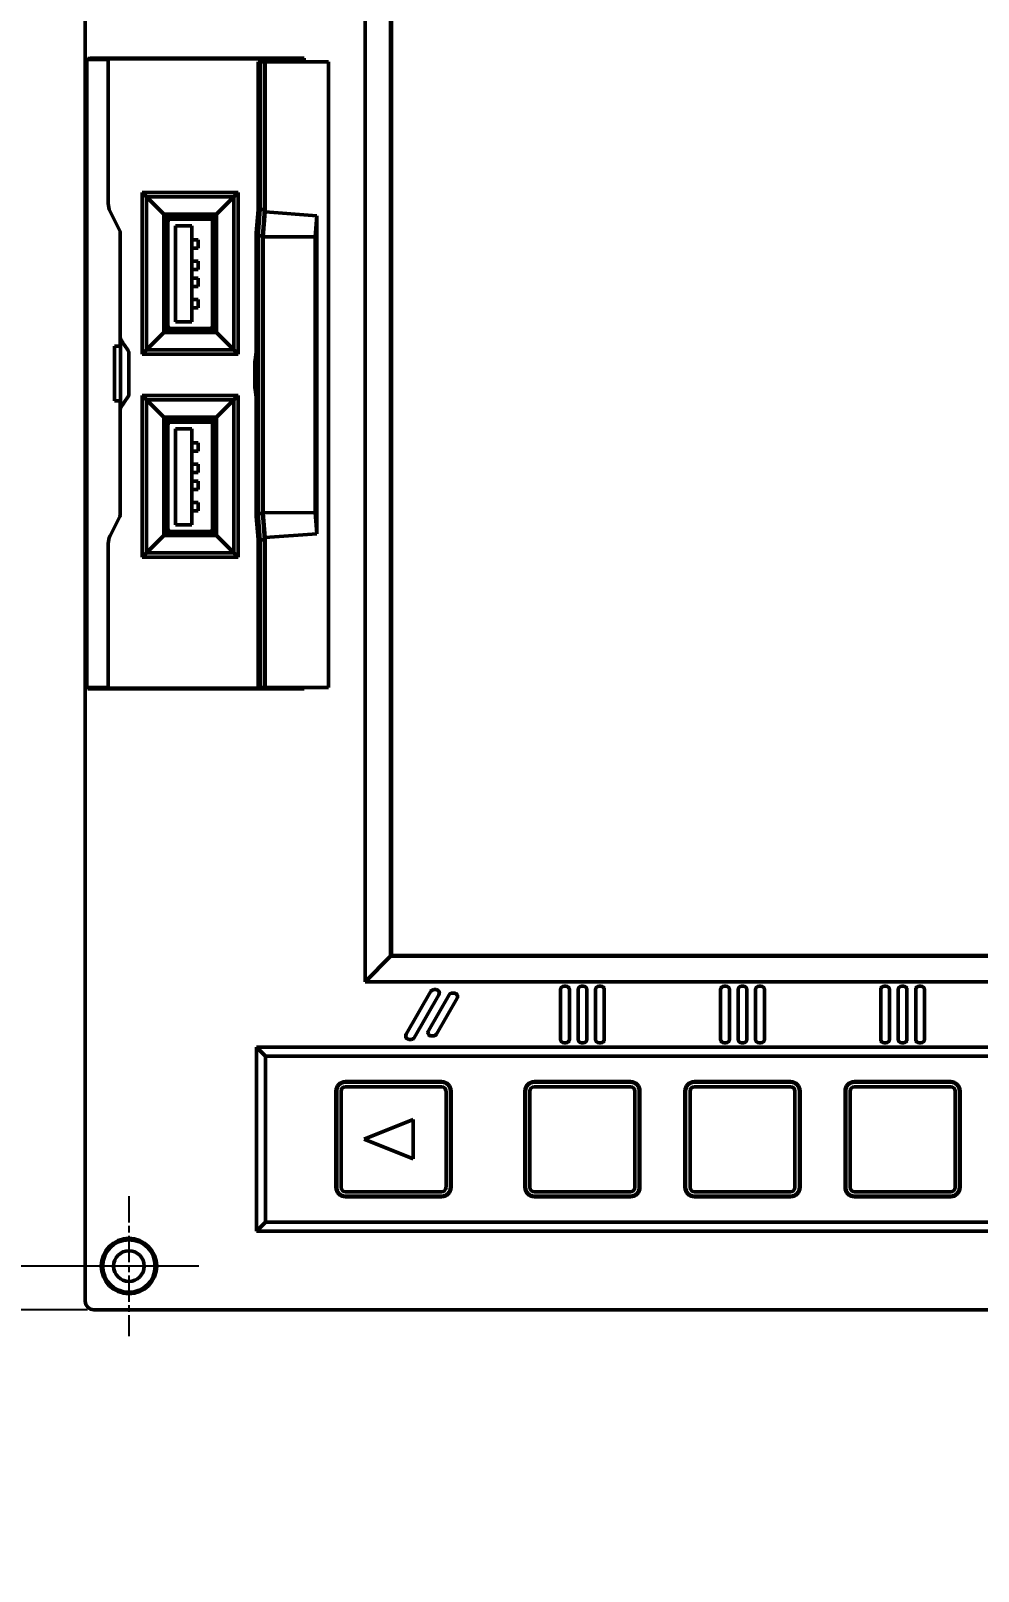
# Model space of a CAD drawing. Header units: millimetres. Extents: x 3233 to 5433, y 589 to 1940.
# Drawn here: x 3405.1 to 3513.4, y 1178.3 to 1354.3 of the extents above; entities that cross this region are included whole.
import ezdxf

# ---------------------------------------------------------------- set-up
doc = ezdxf.new("R2010")
doc.units = ezdxf.units.MM
doc.header["$LTSCALE"] = 1.8
doc.linetypes.add('CHAIN', pattern=[0.3543, 0.2362, -0.0295, 0.0591, -0.0295])
for name, color, linetype, lineweight in [('외형선(ISO)', 7, 'Continuous', 50), ('중심 표식(ISO)', 7, 'Continuous', 25), ('치수(ISO)', 7, 'Continuous', 25)]:
    doc.layers.add(name, color=color, linetype=linetype, lineweight=lineweight)
doc.styles.add('레이블 문자 (JIS)', font='')
doc.styles.get('레이블 문자 (JIS)').set_extended_font_data('Gulim')
doc.dimstyles.new('복사 대상기본값 (JIS)', dxfattribs={"dimscale": 1.5, "dimtxt": 3, "dimasz": 2, "dimexe": 1, "dimexo": 0.5, "dimgap": 0.8, "dimtad": 1, "dimdsep": 46, "dimtxsty": '레이블 문자 (JIS)', "dimblk": 'Filled-1', "dimcen": 0.09, "dimdle": 10, "dimclrd": 256, "dimclre": 256, "dimclrt": 256, "dimazin": 2, "dimtfac": 0.666667, "dimtmove": 0, "dimatfit": 3, "dimldrblk": 'OPEN', "dimfxl": 1, "dimtolj": 1, "dimtzin": 0, "dimlwd": -1, "dimlwe": -1, "dimarcsym": 0})

# ---------------------------------------------------------------- blocks, each defined once
blk = doc.blocks.new('Filled-1')
at = {"color": 0}
for p, q in [((0, 0), (-1, 0.1)), ((-1, 0.1), (-1, -0.1)), ((-1, 0), (0, 0)), ((-1, -0.1), (0, 0))]:
    blk.add_line(p, q, dxfattribs=at)
at = {"color": 0, "flags": 128}
blk.add_lwpolyline([(-1, -0.1), (0, 0), (-1, 0.1), (-1, -0.1)], dxfattribs=at)
at = {"color": 0}
blk.add_solid([(-1, -0.1), (0, 0), (-1, 0.1), (-1, -0.1)], dxfattribs=at)
blk = doc.blocks.new('*D368')
at = {"layer": 'Defpoints', "color": 0}
for p in [(3416.35, 1423.17), (3391.35, 1213.17), (3416.35, 1213.17)]:
    blk.add_point(p, dxfattribs=at)
at = {"layer": '치수(ISO)'}
for p, q in [((3415.6, 1423.17), (3389.85, 1423.17)), ((3391.35, 1420.17), (3391.35, 1216.17)), ((3415.6, 1213.17), (3389.85, 1213.17))]:
    blk.add_line(p, q, dxfattribs=at)
at = {"layer": '치수(ISO)', "linetype": 'ByBlock', "xscale": 3, "yscale": 3, "zscale": 3}
for p, rotation in [((3391.35, 1423.17), 90), ((3391.35, 1213.17), 270)]:
    blk.add_blockref('Filled-1', p, dxfattribs=dict(at, rotation=rotation))
at = {"layer": '치수(ISO)', "insert": (3372.93, 1301.79), "char_height": 15, "attachment_point": 1, "rotation": 90, "style": '레이블 문자 (JIS)'}
blk.add_mtext('\\A1;210', dxfattribs=at)
blk = doc.blocks.new('_Open')
at = {"color": 0, "linetype": 'ByBlock', "lineweight": -2}
for p, q in [((-1, 0.167), (0, 0)), ((-1, -0.167), (0, 0)), ((0, 0), (-1, 0))]:
    blk.add_line(p, q, dxfattribs=at)
blk = doc.blocks.new('*D369')
at = {"layer": 'Defpoints', "color": 0}
for p in [(3412.35, 1428.17), (3366.02, 1208.17), (3412.35, 1208.17)]:
    blk.add_point(p, dxfattribs=at)
at = {"layer": '치수(ISO)'}
for p, q in [((3411.6, 1428.17), (3364.52, 1428.17)), ((3366.02, 1425.17), (3366.02, 1211.17)), ((3411.6, 1208.17), (3364.52, 1208.17))]:
    blk.add_line(p, q, dxfattribs=at)
at = {"layer": '치수(ISO)', "linetype": 'ByBlock', "xscale": 3, "yscale": 3, "zscale": 3}
for p, rotation in [((3366.02, 1428.17), 90), ((3366.02, 1208.17), 270)]:
    blk.add_blockref('Filled-1', p, dxfattribs=dict(at, rotation=rotation))
at = {"layer": '치수(ISO)', "insert": (3347.64, 1301.79), "char_height": 15, "attachment_point": 1, "rotation": 90, "style": '레이블 문자 (JIS)'}
blk.add_mtext('\\A1;220', dxfattribs=at)
blk = doc.blocks.new('*D371')
at = {"layer": 'Defpoints', "color": 0}
for p in [(3416.35, 1213.17), (3391.35, 1208.17), (3412.35, 1208.17)]:
    blk.add_point(p, dxfattribs=at)
at = {"layer": '치수(ISO)'}
for p, q in [((3391.35, 1216.17), (3391.35, 1219.17)), ((3415.6, 1213.17), (3389.85, 1213.17)), ((3411.6, 1208.17), (3389.85, 1208.17)), ((3391.35, 1205.17), (3391.35, 1178.29))]:
    blk.add_line(p, q, dxfattribs=at)
at = {"layer": '치수(ISO)', "linetype": 'ByBlock', "xscale": 3, "yscale": 3, "zscale": 3}
for p, rotation in [((3391.35, 1213.17), 270), ((3391.35, 1208.17), 90)]:
    blk.add_blockref('Filled-1', p, dxfattribs=dict(at, rotation=rotation))
at = {"layer": '치수(ISO)', "insert": (3372.99, 1181.29), "char_height": 15, "attachment_point": 1, "rotation": 90, "style": '레이블 문자 (JIS)'}
blk.add_mtext('\\A1;5', dxfattribs=at)

msp = doc.modelspace()

# ---------------------------------------------------------------- linework, layer by layer
at = {"layer": '외형선(ISO)'}
for p, q in [((3411.354, 1427.165), (3411.354, 1209.165)), ((3443.354, 1411.165), (3443.354, 1245.665)), ((3446.267, 1248.577), (3446.267, 1408.253)), ((3446.354, 1248.665), (3446.354, 1408.165)), ((3411.529, 1351.06), (3411.651, 1351.183)), ((3411.529, 1279.27), (3411.529, 1351.06)), ((3413.985, 1351.06), (3411.529, 1351.06)), ((3412.651, 1351.2), (3436.389, 1351.2)), ((3414.047, 1351.122), (3413.985, 1351.06)), ((3413.985, 1334.598), (3413.985, 1351.06)), ((3431.55, 1351.13), (3414.546, 1351.13)), ((3431.115, 1350.784), (3431.37, 1350.784)), ((3431.115, 1350.784), (3431.115, 1333.877)), ((3431.37, 1333.902), (3431.37, 1350.784)), ((3431.37, 1350.784), (3431.864, 1350.784)), ((3431.654, 1351.165), (3431.55, 1351.13)), ((3431.55, 1350.784), (3431.55, 1351.13)), ((3431.654, 1351.165), (3432.654, 1351.165)), ((3431.864, 1350.784), (3431.913, 1350.784)), ((3431.864, 1333.902), (3431.864, 1350.784)), ((3438.333, 1350.784), (3431.913, 1350.784)), ((3431.913, 1350.784), (3431.913, 1333.652)), ((3432.104, 1350.884), (3435.604, 1350.884)), ((3432.104, 1350.784), (3432.104, 1350.884)), ((3432.654, 1350.884), (3432.654, 1351.165)), ((3435.054, 1351.165), (3436.354, 1351.165)), ((3435.054, 1350.884), (3435.054, 1351.165)), ((3435.604, 1350.784), (3435.604, 1350.884)), ((3436.389, 1351.2), (3436.354, 1351.165)), ((3436.354, 1351.165), (3436.354, 1350.784)), ((3436.389, 1351.2), (3436.389, 1350.784)), ((3439.159, 1350.784), (3438.333, 1350.784)), ((3439.159, 1279.284), (3439.159, 1350.784)), ((3417.854, 1317.365), (3417.854, 1335.865)), ((3417.854, 1335.865), (3428.854, 1335.865)), ((3417.854, 1335.865), (3418.354, 1335.365)), ((3428.354, 1335.365), (3418.354, 1335.365)), ((3418.354, 1335.365), (3420.328, 1333.391)), ((3418.354, 1335.365), (3418.354, 1317.865)), ((3426.381, 1333.391), (3428.354, 1335.365)), ((3428.854, 1335.865), (3428.354, 1335.365)), ((3428.354, 1317.865), (3428.354, 1335.365)), ((3428.854, 1335.865), (3428.854, 1317.365)), ((3415.302, 1331.494), (3414.196, 1333.704)), ((3420.328, 1319.839), (3420.328, 1333.391)), ((3420.354, 1333.365), (3420.328, 1333.391)), ((3420.328, 1333.391), (3426.381, 1333.391)), ((3426.354, 1333.365), (3420.354, 1333.365)), ((3420.354, 1333.365), (3420.354, 1319.865)), ((3420.798, 1332.815), (3420.543, 1332.815)), ((3420.798, 1333.094), (3420.798, 1332.815)), ((3420.798, 1332.815), (3420.798, 1332.199)), ((3421.377, 1333.165), (3421.039, 1333.165)), ((3421.098, 1332.815), (3421.377, 1332.815)), ((3421.377, 1332.815), (3421.377, 1333.165)), ((3421.533, 1333.165), (3421.377, 1333.165)), ((3421.56, 1332.991), (3421.56, 1333.365)), ((3421.56, 1332.991), (3425.155, 1332.991)), ((3421.56, 1332.991), (3421.56, 1332.815)), ((3421.56, 1332.815), (3425.155, 1332.815)), ((3425.155, 1333.365), (3425.155, 1332.991)), ((3425.155, 1333.323), (3426, 1333.323)), ((3425.155, 1332.815), (3425.155, 1332.991)), ((3425.338, 1333.165), (3425.182, 1333.165)), ((3425.338, 1332.815), (3425.338, 1333.165)), ((3425.669, 1333.165), (3425.338, 1333.165)), ((3425.338, 1332.815), (3425.618, 1332.815)), ((3425.465, 1333.165), (3425.465, 1333.177)), ((3425.465, 1333.177), (3426.075, 1333.177)), ((3425.918, 1332.815), (3425.918, 1333.091)), ((3426.166, 1332.815), (3425.918, 1332.815)), ((3425.918, 1332.52), (3425.918, 1332.815)), ((3425.994, 1333.365), (3426, 1333.323)), ((3426.214, 1332.965), (3426.072, 1332.965)), ((3426.075, 1333.177), (3426.075, 1332.965)), ((3426.214, 1332.582), (3426.214, 1332.965)), ((3426.381, 1333.391), (3426.354, 1333.365)), ((3426.354, 1319.865), (3426.354, 1333.365)), ((3426.381, 1333.391), (3426.381, 1319.839)), ((3431.115, 1333.877), (3430.909, 1331.244)), ((3431.135, 1330.902), (3431.37, 1333.902)), ((3431.37, 1333.902), (3431.864, 1333.902)), ((3431.864, 1333.902), (3431.629, 1330.902)), ((3431.913, 1333.652), (3431.691, 1330.809)), ((3437.823, 1333.208), (3431.913, 1333.652)), ((3437.633, 1330.784), (3437.823, 1333.208)), ((3437.823, 1333.208), (3437.823, 1296.86)), ((3415.354, 1331.27), (3415.354, 1318.28)), ((3420.354, 1332.016), (3420.621, 1332.016)), ((3420.494, 1332.199), (3420.494, 1332.582)), ((3420.494, 1332.199), (3420.798, 1332.199)), ((3420.494, 1332.037), (3420.494, 1332.199)), ((3420.621, 1332.016), (3420.621, 1321.114)), ((3420.798, 1320.615), (3420.798, 1332.515)), ((3420.798, 1332.199), (3420.798, 1332.016)), ((3420.798, 1332.016), (3420.798, 1321.114)), ((3423.534, 1332.04), (3421.684, 1332.04)), ((3421.684, 1332.04), (3421.684, 1321.09)), ((3423.534, 1321.09), (3423.534, 1332.04)), ((3425.918, 1332.515), (3425.918, 1332.199)), ((3425.918, 1332.199), (3425.918, 1332.016)), ((3425.918, 1332.199), (3426.214, 1332.199)), ((3425.918, 1332.016), (3425.918, 1321.114)), ((3426.094, 1332.016), (3426.354, 1332.016)), ((3426.094, 1321.114), (3426.094, 1332.016)), ((3426.214, 1332.582), (3426.214, 1332.199)), ((3426.214, 1332.199), (3426.214, 1332.037)), ((3430.909, 1317.586), (3430.909, 1331.244)), ((3431.135, 1299.166), (3431.135, 1330.902)), ((3431.135, 1330.902), (3431.629, 1330.902)), ((3431.629, 1330.902), (3431.629, 1299.166)), ((3424.271, 1330.451), (3423.534, 1330.451)), ((3424.266, 1329.478), (3423.534, 1329.478)), ((3424.271, 1330.451), (3424.266, 1329.478)), ((3431.691, 1330.809), (3431.691, 1299.259)), ((3437.633, 1330.784), (3431.691, 1330.809)), ((3437.633, 1299.284), (3437.633, 1330.784)), ((3424.252, 1328.025), (3423.534, 1328.025)), ((3424.252, 1327.052), (3424.252, 1328.025)), ((3424.252, 1327.052), (3423.534, 1327.052)), ((3424.252, 1326.078), (3423.534, 1326.078)), ((3424.252, 1325.105), (3424.252, 1326.078)), ((3424.252, 1325.105), (3423.534, 1325.105)), ((3424.252, 1323.646), (3423.534, 1323.646)), ((3424.252, 1322.672), (3423.534, 1322.672)), ((3424.252, 1322.672), (3424.252, 1323.646)), ((3420.354, 1321.114), (3420.621, 1321.114)), ((3420.494, 1320.931), (3420.494, 1321.093)), ((3420.494, 1320.931), (3420.798, 1320.931)), ((3420.494, 1320.548), (3420.494, 1320.931)), ((3420.798, 1321.114), (3420.798, 1320.931)), ((3420.798, 1320.931), (3420.798, 1320.315)), ((3421.684, 1321.09), (3423.534, 1321.09)), ((3425.918, 1321.114), (3425.918, 1320.931)), ((3425.918, 1320.931), (3426.214, 1320.931)), ((3425.918, 1320.931), (3425.918, 1320.615)), ((3425.918, 1320.315), (3425.918, 1320.61)), ((3426.094, 1321.114), (3426.354, 1321.114)), ((3426.214, 1321.093), (3426.214, 1320.931)), ((3426.214, 1320.931), (3426.214, 1320.548)), ((3426.214, 1320.165), (3426.214, 1320.548)), ((3415.393, 1319.23), (3415.393, 1311.1)), ((3420.328, 1319.839), (3418.354, 1317.865)), ((3420.328, 1319.839), (3420.354, 1319.865)), ((3426.381, 1319.839), (3420.328, 1319.839)), ((3420.354, 1319.865), (3426.354, 1319.865)), ((3420.543, 1320.315), (3420.798, 1320.315)), ((3420.798, 1320.315), (3420.798, 1320.036)), ((3421.039, 1319.965), (3421.377, 1319.965)), ((3421.377, 1320.315), (3421.098, 1320.315)), ((3421.533, 1319.965), (3421.243, 1319.965)), ((3421.377, 1319.965), (3421.377, 1320.315)), ((3421.56, 1320.315), (3421.56, 1320.139)), ((3425.155, 1320.315), (3421.56, 1320.315)), ((3421.56, 1319.865), (3421.56, 1320.139)), ((3421.56, 1320.139), (3425.155, 1320.139)), ((3425.155, 1320.139), (3425.155, 1320.315)), ((3425.155, 1320.139), (3425.155, 1319.865)), ((3425.618, 1320.315), (3425.338, 1320.315)), ((3425.338, 1319.965), (3425.338, 1320.315)), ((3425.338, 1319.965), (3425.669, 1319.965)), ((3425.465, 1319.953), (3425.465, 1319.965)), ((3426.075, 1319.953), (3425.465, 1319.953)), ((3425.918, 1320.315), (3426.166, 1320.315)), ((3425.918, 1320.039), (3425.918, 1320.315)), ((3426.072, 1320.165), (3426.214, 1320.165)), ((3426.075, 1320.165), (3426.075, 1319.953)), ((3426.381, 1319.839), (3426.354, 1319.865)), ((3428.354, 1317.865), (3426.381, 1319.839)), ((3414.7, 1312.05), (3414.7, 1318.28)), ((3414.7, 1318.28), (3415.354, 1318.28)), ((3415.384, 1318.191), (3415.354, 1318.28)), ((3415.384, 1312.139), (3415.384, 1318.191)), ((3415.854, 1318.415), (3416.271, 1317.791)), ((3416.354, 1312.816), (3416.354, 1317.514)), ((3417.854, 1317.365), (3418.354, 1317.865)), ((3428.854, 1317.365), (3417.854, 1317.365)), ((3418.354, 1317.865), (3428.354, 1317.865)), ((3428.854, 1317.365), (3428.354, 1317.865)), ((3430.767, 1316.68), (3430.909, 1317.586)), ((3430.744, 1316.327), (3430.744, 1313.741)), ((3430.909, 1312.482), (3430.767, 1313.388)), ((3415.354, 1312.05), (3414.7, 1312.05)), ((3415.354, 1312.05), (3415.384, 1312.139)), ((3415.354, 1312.05), (3415.354, 1299.06)), ((3415.854, 1311.915), (3416.271, 1312.539)), ((3417.854, 1312.665), (3418.354, 1312.165)), ((3417.854, 1294.165), (3417.854, 1312.665)), ((3417.854, 1312.665), (3428.854, 1312.665)), ((3418.354, 1312.165), (3418.354, 1294.665)), ((3428.354, 1312.165), (3418.354, 1312.165)), ((3418.354, 1312.165), (3420.328, 1310.191)), ((3426.381, 1310.191), (3428.354, 1312.165)), ((3428.854, 1312.665), (3428.354, 1312.165)), ((3428.354, 1294.665), (3428.354, 1312.165)), ((3428.854, 1312.665), (3428.854, 1294.165)), ((3430.909, 1298.824), (3430.909, 1312.482)), ((3420.328, 1310.191), (3426.381, 1310.191)), ((3420.354, 1310.165), (3420.328, 1310.191)), ((3420.328, 1296.639), (3420.328, 1310.191)), ((3426.354, 1310.165), (3420.354, 1310.165)), ((3420.354, 1310.165), (3420.354, 1296.665)), ((3420.798, 1309.894), (3420.798, 1309.615)), ((3421.377, 1309.965), (3421.039, 1309.965)), ((3421.377, 1309.615), (3421.377, 1309.965)), ((3421.56, 1309.791), (3421.56, 1310.165)), ((3421.56, 1309.791), (3425.155, 1309.791)), ((3421.56, 1309.791), (3421.56, 1309.615)), ((3425.155, 1310.165), (3425.155, 1309.791)), ((3425.155, 1310.123), (3426, 1310.123)), ((3425.155, 1309.615), (3425.155, 1309.791)), ((3425.338, 1309.615), (3425.338, 1309.965)), ((3425.669, 1309.965), (3425.338, 1309.965)), ((3425.465, 1309.965), (3425.465, 1309.977)), ((3425.465, 1309.977), (3426.075, 1309.977)), ((3425.918, 1309.615), (3425.918, 1309.891)), ((3425.994, 1310.165), (3426, 1310.123)), ((3426.214, 1309.765), (3426.072, 1309.765)), ((3426.075, 1309.977), (3426.075, 1309.765)), ((3426.214, 1309.382), (3426.214, 1309.765)), ((3426.381, 1310.191), (3426.354, 1310.165)), ((3426.354, 1296.665), (3426.354, 1310.165)), ((3426.381, 1310.191), (3426.381, 1296.639)), ((3420.354, 1308.816), (3420.621, 1308.816)), ((3420.494, 1308.999), (3420.494, 1309.382)), ((3420.494, 1308.999), (3420.798, 1308.999)), ((3420.494, 1308.837), (3420.494, 1308.999)), ((3420.798, 1309.615), (3420.543, 1309.615)), ((3420.621, 1308.816), (3420.621, 1297.914)), ((3420.798, 1309.615), (3420.798, 1308.999)), ((3420.798, 1297.415), (3420.798, 1309.315)), ((3420.798, 1308.999), (3420.798, 1308.816)), ((3420.798, 1308.816), (3420.798, 1297.914)), ((3421.098, 1309.615), (3421.377, 1309.615)), ((3421.56, 1309.615), (3425.155, 1309.615)), ((3423.534, 1308.84), (3421.684, 1308.84)), ((3421.684, 1308.84), (3421.684, 1297.89)), ((3423.534, 1297.89), (3423.534, 1308.84)), ((3425.338, 1309.615), (3425.618, 1309.615)), ((3426.166, 1309.615), (3425.918, 1309.615)), ((3425.918, 1309.32), (3425.918, 1309.615)), ((3425.918, 1309.315), (3425.918, 1308.999)), ((3425.918, 1308.999), (3425.918, 1308.816)), ((3425.918, 1308.999), (3426.214, 1308.999)), ((3425.918, 1308.816), (3425.918, 1297.914)), ((3426.094, 1308.816), (3426.354, 1308.816)), ((3426.094, 1297.914), (3426.094, 1308.816)), ((3426.214, 1309.382), (3426.214, 1308.999)), ((3426.214, 1308.999), (3426.214, 1308.837)), ((3424.271, 1307.251), (3423.534, 1307.251)), ((3424.266, 1306.278), (3423.534, 1306.278)), ((3424.271, 1307.251), (3424.266, 1306.278)), ((3424.252, 1304.825), (3423.534, 1304.825)), ((3424.252, 1303.852), (3424.252, 1304.825)), ((3424.252, 1303.852), (3423.534, 1303.852)), ((3424.252, 1302.878), (3423.534, 1302.878)), ((3424.252, 1301.905), (3424.252, 1302.878)), ((3424.252, 1301.905), (3423.534, 1301.905)), ((3424.252, 1300.446), (3423.534, 1300.446)), ((3424.252, 1299.472), (3423.534, 1299.472)), ((3424.252, 1299.472), (3424.252, 1300.446)), ((3437.633, 1299.284), (3431.691, 1299.259)), ((3431.913, 1296.416), (3431.691, 1299.259)), ((3437.633, 1299.284), (3437.823, 1296.86)), ((3414.196, 1296.626), (3415.302, 1298.836)), ((3420.354, 1297.914), (3420.621, 1297.914)), ((3420.494, 1297.731), (3420.494, 1297.893)), ((3420.494, 1297.731), (3420.798, 1297.731)), ((3420.494, 1297.348), (3420.494, 1297.731)), ((3420.798, 1297.914), (3420.798, 1297.731)), ((3420.798, 1297.731), (3420.798, 1297.115)), ((3421.684, 1297.89), (3423.534, 1297.89)), ((3425.918, 1297.914), (3425.918, 1297.731)), ((3425.918, 1297.731), (3426.214, 1297.731)), ((3425.918, 1297.731), (3425.918, 1297.415)), ((3426.094, 1297.914), (3426.354, 1297.914)), ((3426.214, 1297.893), (3426.214, 1297.731)), ((3426.214, 1297.731), (3426.214, 1297.348)), ((3431.115, 1296.191), (3430.909, 1298.824)), ((3431.135, 1299.166), (3431.37, 1296.166)), ((3431.135, 1299.166), (3431.629, 1299.166)), ((3431.864, 1296.166), (3431.629, 1299.166)), ((3413.985, 1279.27), (3413.985, 1295.732)), ((3420.328, 1296.639), (3418.354, 1294.665)), ((3420.328, 1296.639), (3420.354, 1296.665)), ((3426.381, 1296.639), (3420.328, 1296.639)), ((3420.354, 1296.665), (3426.354, 1296.665)), ((3420.543, 1297.115), (3420.798, 1297.115)), ((3420.798, 1297.115), (3420.798, 1296.836)), ((3421.039, 1296.765), (3421.377, 1296.765)), ((3421.377, 1297.115), (3421.098, 1297.115)), ((3421.533, 1296.765), (3421.243, 1296.765)), ((3421.377, 1296.765), (3421.377, 1297.115)), ((3421.56, 1297.115), (3421.56, 1296.939)), ((3425.155, 1297.115), (3421.56, 1297.115)), ((3421.56, 1296.665), (3421.56, 1296.939)), ((3421.56, 1296.939), (3425.155, 1296.939)), ((3425.155, 1296.939), (3425.155, 1297.115)), ((3425.155, 1296.939), (3425.155, 1296.665)), ((3425.618, 1297.115), (3425.338, 1297.115)), ((3425.338, 1296.765), (3425.338, 1297.115)), ((3425.338, 1296.765), (3425.669, 1296.765)), ((3425.465, 1296.753), (3425.465, 1296.765)), ((3426.075, 1296.753), (3425.465, 1296.753)), ((3425.918, 1297.115), (3425.918, 1297.41)), ((3425.918, 1297.115), (3426.166, 1297.115)), ((3425.918, 1296.839), (3425.918, 1297.115)), ((3426.072, 1296.965), (3426.214, 1296.965)), ((3426.075, 1296.965), (3426.075, 1296.753)), ((3426.214, 1296.965), (3426.214, 1297.348)), ((3426.381, 1296.639), (3426.354, 1296.665)), ((3428.354, 1294.665), (3426.381, 1296.639)), ((3431.115, 1279.284), (3431.115, 1296.191)), ((3431.37, 1296.166), (3431.37, 1279.284)), ((3431.37, 1296.166), (3431.864, 1296.166)), ((3431.864, 1296.166), (3431.864, 1279.284)), ((3437.823, 1296.86), (3431.913, 1296.416)), ((3431.913, 1279.284), (3431.913, 1296.416)), ((3417.854, 1294.165), (3418.354, 1294.665)), ((3428.854, 1294.165), (3417.854, 1294.165)), ((3418.354, 1294.665), (3428.354, 1294.665)), ((3428.854, 1294.165), (3428.354, 1294.665)), ((3411.651, 1279.147), (3411.529, 1279.27)), ((3411.529, 1279.27), (3413.985, 1279.27)), ((3436.389, 1279.13), (3412.651, 1279.13)), ((3414.047, 1279.208), (3413.985, 1279.27)), ((3414.546, 1279.2), (3431.55, 1279.2)), ((3431.115, 1279.284), (3431.37, 1279.284)), ((3431.37, 1279.284), (3431.864, 1279.284)), ((3431.55, 1279.2), (3431.55, 1279.284)), ((3431.55, 1279.2), (3431.654, 1279.165)), ((3432.654, 1279.165), (3431.654, 1279.165)), ((3431.864, 1279.284), (3431.913, 1279.284)), ((3438.333, 1279.284), (3431.913, 1279.284)), ((3432.442, 1279.284), (3432.442, 1279.184)), ((3435.604, 1279.184), (3432.442, 1279.184)), ((3432.654, 1279.184), (3432.654, 1279.165)), ((3435.054, 1279.184), (3435.054, 1279.165)), ((3436.354, 1279.165), (3435.054, 1279.165)), ((3435.604, 1279.184), (3435.604, 1279.284)), ((3436.354, 1279.284), (3436.354, 1279.165)), ((3436.389, 1279.13), (3436.354, 1279.165)), ((3436.389, 1279.284), (3436.389, 1279.13)), ((3439.159, 1279.284), (3438.333, 1279.284)), ((3443.354, 1245.665), (3446.267, 1248.577)), ((3446.267, 1248.577), (3446.354, 1248.665)), ((3658.442, 1248.577), (3446.267, 1248.577)), ((3658.354, 1248.665), (3446.354, 1248.665)), ((3443.354, 1245.665), (3661.354, 1245.665)), ((3451.223, 1244.765), (3451.454, 1244.765)), ((3465.704, 1239.065), (3465.704, 1244.765)), ((3466.104, 1245.165), (3466.304, 1245.165)), ((3466.704, 1244.765), (3466.704, 1239.065)), ((3467.704, 1239.065), (3467.704, 1244.765)), ((3468.104, 1245.165), (3468.304, 1245.165)), ((3468.704, 1244.765), (3468.704, 1239.065)), ((3469.704, 1239.065), (3469.704, 1244.765)), ((3470.104, 1245.165), (3470.304, 1245.165)), ((3470.704, 1244.765), (3470.704, 1239.065)), ((3484.004, 1239.065), (3484.004, 1244.765)), ((3484.404, 1245.165), (3484.604, 1245.165)), ((3485.004, 1244.765), (3485.004, 1239.065)), ((3486.004, 1239.065), (3486.004, 1244.765)), ((3486.404, 1245.165), (3486.604, 1245.165)), ((3487.004, 1244.765), (3487.004, 1239.065)), ((3488.004, 1239.065), (3488.004, 1244.765)), ((3488.404, 1245.165), (3488.604, 1245.165)), ((3489.004, 1244.765), (3489.004, 1239.065)), ((3502.304, 1239.065), (3502.304, 1244.765)), ((3502.704, 1245.165), (3502.904, 1245.165)), ((3503.304, 1244.765), (3503.304, 1239.065)), ((3504.304, 1239.065), (3504.304, 1244.765)), ((3504.704, 1245.165), (3504.904, 1245.165)), ((3505.304, 1244.765), (3505.304, 1239.065)), ((3506.304, 1239.065), (3506.304, 1244.765)), ((3506.704, 1245.165), (3506.904, 1245.165)), ((3507.304, 1244.765), (3507.304, 1239.065)), ((3448.048, 1239.665), (3450.877, 1244.565)), ((3451.801, 1244.165), (3448.972, 1239.265)), ((3450.588, 1240.065), (3452.955, 1244.165)), ((3453.879, 1243.765), (3451.512, 1239.665)), ((3453.302, 1244.365), (3453.533, 1244.365)), ((3451.165, 1239.465), (3450.935, 1239.465)), ((3431.954, 1237.165), (3430.954, 1238.165)), ((3430.954, 1238.165), (3674.354, 1238.165)), ((3430.954, 1217.165), (3430.954, 1238.165)), ((3448.625, 1239.065), (3448.394, 1239.065)), ((3466.304, 1238.665), (3466.104, 1238.665)), ((3468.304, 1238.665), (3468.104, 1238.665)), ((3470.304, 1238.665), (3470.104, 1238.665)), ((3484.604, 1238.665), (3484.404, 1238.665)), ((3486.604, 1238.665), (3486.404, 1238.665)), ((3488.604, 1238.665), (3488.404, 1238.665)), ((3502.904, 1238.665), (3502.704, 1238.665)), ((3504.904, 1238.665), (3504.704, 1238.665)), ((3506.904, 1238.665), (3506.704, 1238.665)), ((3431.954, 1237.165), (3673.354, 1237.165)), ((3431.954, 1218.165), (3431.954, 1237.165)), ((3452.104, 1234.244), (3441.104, 1234.244)), ((3452.104, 1234.165), (3441.104, 1234.165)), ((3473.704, 1234.244), (3462.704, 1234.244)), ((3473.704, 1234.165), (3462.704, 1234.165)), ((3492.004, 1234.244), (3481.004, 1234.244)), ((3492.004, 1234.165), (3481.004, 1234.165)), ((3510.304, 1234.244), (3499.304, 1234.244)), ((3510.304, 1234.165), (3499.304, 1234.165)), ((3440.026, 1233.165), (3440.026, 1222.165)), ((3440.104, 1233.165), (3440.104, 1222.165)), ((3440.604, 1233.165), (3440.604, 1222.165)), ((3452.104, 1233.665), (3441.104, 1233.665)), ((3452.604, 1222.165), (3452.604, 1233.165)), ((3453.104, 1222.165), (3453.104, 1233.165)), ((3453.183, 1222.165), (3453.183, 1233.165)), ((3461.626, 1233.165), (3461.626, 1222.165)), ((3461.704, 1233.165), (3461.704, 1222.165)), ((3462.204, 1233.165), (3462.204, 1222.165)), ((3473.704, 1233.665), (3462.704, 1233.665)), ((3474.204, 1222.165), (3474.204, 1233.165)), ((3474.704, 1222.165), (3474.704, 1233.165)), ((3474.783, 1222.165), (3474.783, 1233.165)), ((3479.926, 1233.165), (3479.926, 1222.165)), ((3480.004, 1233.165), (3480.004, 1222.165)), ((3480.504, 1233.165), (3480.504, 1222.165)), ((3492.004, 1233.665), (3481.004, 1233.665)), ((3492.504, 1222.165), (3492.504, 1233.165)), ((3493.004, 1222.165), (3493.004, 1233.165)), ((3493.083, 1222.165), (3493.083, 1233.165)), ((3498.226, 1233.165), (3498.226, 1222.165)), ((3498.304, 1233.165), (3498.304, 1222.165)), ((3498.804, 1233.165), (3498.804, 1222.165)), ((3510.304, 1233.665), (3499.304, 1233.665)), ((3510.804, 1222.165), (3510.804, 1233.165)), ((3511.304, 1222.165), (3511.304, 1233.165)), ((3511.383, 1222.165), (3511.383, 1233.165)), ((3443.229, 1227.665), (3448.854, 1229.915)), ((3448.854, 1229.915), (3448.854, 1225.415)), ((3448.854, 1225.415), (3443.229, 1227.665)), ((3441.104, 1221.665), (3452.104, 1221.665)), ((3441.104, 1221.165), (3452.104, 1221.165)), ((3441.104, 1221.086), (3452.104, 1221.086)), ((3462.704, 1221.665), (3473.704, 1221.665)), ((3462.704, 1221.165), (3473.704, 1221.165)), ((3462.704, 1221.086), (3473.704, 1221.086)), ((3481.004, 1221.665), (3492.004, 1221.665)), ((3481.004, 1221.165), (3492.004, 1221.165)), ((3481.004, 1221.086), (3492.004, 1221.086)), ((3499.304, 1221.665), (3510.304, 1221.665)), ((3499.304, 1221.165), (3510.304, 1221.165)), ((3499.304, 1221.086), (3510.304, 1221.086)), ((3431.954, 1218.165), (3430.954, 1217.165)), ((3674.354, 1217.165), (3430.954, 1217.165)), ((3673.354, 1218.165), (3431.954, 1218.165)), ((3412.354, 1208.165), (3700.355, 1208.165))]:
    msp.add_line(p, q, dxfattribs=at)
for radius in [3.175, 3, 1.75]:
    msp.add_circle((3416.354, 1213.165), radius, dxfattribs=at)
for centre, radius, start, end in [((3421.078, 1332.582), 0.584, 156.52493, 180), ((3421.078, 1332.582), 0.584, 118.7377, 156.52493), ((3421.078, 1332.582), 0.584, 93.82256, 118.7377), ((3421.098, 1332.515), 0.3, 90, 180), ((3425.618, 1332.515), 0.3, 0.97309, 90), ((3425.63, 1332.582), 0.584, 60.55333, 86.17744), ((3425.63, 1332.582), 0.584, 23.47507, 60.55333), ((3425.63, 1332.582), 0.584, 0, 23.47507), ((3425.618, 1332.515), 0.3, 0, 0.97309), ((3421.078, 1320.548), 0.584, 180, 203.47507), ((3421.098, 1320.615), 0.3, 180, 270), ((3425.618, 1320.615), 0.3, 270, 359.02691), ((3425.618, 1320.615), 0.3, 359.02691, 0), ((3425.63, 1320.548), 0.584, 336.52493, 0), ((3421.078, 1320.548), 0.584, 203.47507, 241.2623), ((3421.078, 1320.548), 0.584, 241.2623, 266.17744), ((3425.351, 1319.965), 0.196, 180, 180), ((3425.63, 1320.548), 0.584, 273.82256, 299.44667), ((3425.63, 1320.548), 0.584, 299.44667, 336.52493), ((3421.078, 1309.382), 0.584, 118.7377, 156.52493), ((3421.078, 1309.382), 0.584, 93.82256, 118.7377), ((3421.365, 1309.965), 0.195, 0, 0), ((3425.63, 1309.382), 0.584, 60.55333, 86.17744), ((3425.63, 1309.382), 0.584, 23.47507, 60.55333), ((3421.078, 1309.382), 0.584, 156.52493, 180), ((3421.098, 1309.315), 0.3, 90, 180), ((3425.618, 1309.315), 0.3, 0.97309, 90), ((3425.618, 1309.315), 0.3, 0, 0.97309), ((3425.63, 1309.382), 0.584, 0, 23.47507), ((3421.078, 1297.348), 0.584, 180, 203.47507), ((3421.078, 1297.348), 0.584, 203.47507, 241.2623), ((3421.098, 1297.415), 0.3, 180, 270), ((3421.078, 1297.348), 0.584, 241.2623, 266.17744), ((3425.351, 1296.765), 0.196, 180, 180), ((3425.618, 1297.415), 0.3, 270, 359.02691), ((3425.63, 1297.348), 0.584, 273.82256, 299.44667), ((3425.618, 1297.415), 0.3, 359.02691, 0), ((3425.63, 1297.348), 0.584, 299.44667, 336.52493), ((3425.63, 1297.348), 0.584, 336.52493, 0), ((3451.223, 1244.365), 0.4, 90, 150), ((3451.454, 1244.365), 0.4, 330, 90), ((3466.104, 1244.765), 0.4, 90, 180), ((3466.304, 1244.765), 0.4, 0, 90), ((3468.104, 1244.765), 0.4, 90, 180), ((3468.304, 1244.765), 0.4, 0, 90), ((3470.104, 1244.765), 0.4, 90, 180), ((3470.304, 1244.765), 0.4, 0, 90), ((3484.404, 1244.765), 0.4, 90, 180), ((3484.604, 1244.765), 0.4, 0, 90), ((3486.404, 1244.765), 0.4, 90, 180), ((3486.604, 1244.765), 0.4, 0, 90), ((3488.404, 1244.765), 0.4, 90, 180), ((3488.604, 1244.765), 0.4, 0, 90), ((3502.704, 1244.765), 0.4, 90, 180), ((3502.904, 1244.765), 0.4, 0, 90), ((3504.704, 1244.765), 0.4, 90, 180), ((3504.904, 1244.765), 0.4, 0, 90), ((3506.704, 1244.765), 0.4, 90, 180), ((3506.904, 1244.765), 0.4, 0, 90), ((3453.302, 1243.965), 0.4, 90, 150), ((3453.533, 1243.965), 0.4, 330, 90), ((3448.394, 1239.465), 0.4, 150, 270), ((3450.935, 1239.865), 0.4, 150, 270), ((3451.165, 1239.865), 0.4, 270, 330), ((3448.625, 1239.465), 0.4, 270, 330), ((3466.104, 1239.065), 0.4, 180, 270), ((3466.304, 1239.065), 0.4, 270, 0), ((3468.104, 1239.065), 0.4, 180, 270), ((3468.304, 1239.065), 0.4, 270, 0), ((3470.104, 1239.065), 0.4, 180, 270), ((3470.304, 1239.065), 0.4, 270, 0), ((3484.404, 1239.065), 0.4, 180, 270), ((3484.604, 1239.065), 0.4, 270, 0), ((3486.404, 1239.065), 0.4, 180, 270), ((3486.604, 1239.065), 0.4, 270, 0), ((3488.404, 1239.065), 0.4, 180, 270), ((3488.604, 1239.065), 0.4, 270, 0), ((3502.704, 1239.065), 0.4, 180, 270), ((3502.904, 1239.065), 0.4, 270, 0), ((3504.704, 1239.065), 0.4, 180, 270), ((3504.904, 1239.065), 0.4, 270, 0), ((3506.704, 1239.065), 0.4, 180, 270), ((3506.904, 1239.065), 0.4, 270, 0), ((3441.104, 1233.165), 1.079, 90, 180), ((3441.104, 1233.165), 1, 90, 180), ((3452.104, 1233.165), 1.079, 0, 90), ((3452.104, 1233.165), 1, 0, 90), ((3462.704, 1233.165), 1.079, 90, 180), ((3462.704, 1233.165), 1, 90, 180), ((3473.704, 1233.165), 1.079, 0, 90), ((3473.704, 1233.165), 1, 0, 90), ((3481.004, 1233.165), 1.079, 90, 180), ((3481.004, 1233.165), 1, 90, 180), ((3492.004, 1233.165), 1.079, 0, 90), ((3492.004, 1233.165), 1, 0, 90), ((3499.304, 1233.165), 1.079, 90, 180), ((3499.304, 1233.165), 1, 90, 180), ((3510.304, 1233.165), 1.079, 0, 90), ((3510.304, 1233.165), 1, 0, 90), ((3441.104, 1233.165), 0.5, 90, 180), ((3452.104, 1233.165), 0.5, 0, 90), ((3462.704, 1233.165), 0.5, 90, 180), ((3473.704, 1233.165), 0.5, 0, 90), ((3481.004, 1233.165), 0.5, 90, 180), ((3492.004, 1233.165), 0.5, 0, 90), ((3499.304, 1233.165), 0.5, 90, 180), ((3510.304, 1233.165), 0.5, 0, 90), ((3441.104, 1222.165), 1.079, 180, 270), ((3441.104, 1222.165), 1, 180, 270), ((3441.104, 1222.165), 0.5, 180, 270), ((3452.104, 1222.165), 1.079, 270, 0), ((3452.104, 1222.165), 1, 270, 0), ((3452.104, 1222.165), 0.5, 270, 0), ((3462.704, 1222.165), 1.079, 180, 270), ((3462.704, 1222.165), 1, 180, 270), ((3462.704, 1222.165), 0.5, 180, 270), ((3473.704, 1222.165), 1.079, 270, 0), ((3473.704, 1222.165), 1, 270, 0), ((3473.704, 1222.165), 0.5, 270, 0), ((3481.004, 1222.165), 1.079, 180, 270), ((3481.004, 1222.165), 1, 180, 270), ((3481.004, 1222.165), 0.5, 180, 270), ((3492.004, 1222.165), 1.079, 270, 0), ((3492.004, 1222.165), 1, 270, 0), ((3492.004, 1222.165), 0.5, 270, 0), ((3499.304, 1222.165), 1.079, 180, 270), ((3499.304, 1222.165), 1, 180, 270), ((3499.304, 1222.165), 0.5, 180, 270), ((3510.304, 1222.165), 1.079, 270, 0), ((3510.304, 1222.165), 1, 270, 0), ((3510.304, 1222.165), 0.5, 270, 0)]:
    msp.add_arc(centre, radius, start, end, dxfattribs=at)
for centre, major_axis, ratio, start_param, end_param in [((3412.651, 1351.182), (-1, 0), 0.0174551, 4.712389, 6.265732), ((3414.546, 1351.121), (0.5, 0), 0.0174551, 1.5707963, 3.1241394), ((3433.854, 1351.165), (1.2, 0), 0.0174551, 0, 3.1415927), ((3415.986, 1334.598), (1.947, 0.46), 0.9998392, 2.9098048, 3.3733805), ((3421.365, 1332.815), (0.195, 0), 0.00001, 4.7746092, 6.2399261), ((3425.351, 1332.815), (-0.196, 0), 0.00001, 0.0686568, 1.5234389), ((3426.103, 1335.527), (0, -2.363), 0.1214649, 5.9153692, 6.1768666), ((3426.319, 1333.209), (-0.248, -0.027), 0.1230094, 0.1339187, 0.1819158), ((3414.854, 1331.27), (0.487, 0.115), 0.9998392, 6.0513975, 6.5149732), ((3420.623, 1332.016), (0.174, 0), 0.00001, 6.277647, 7.8645776), ((3426.089, 1332.016), (-0.172, 0), 0.00001, 4.6829669, 6.2409563), ((3420.623, 1321.114), (0.174, 0), 0.00001, 6.2800789, 7.8673472), ((3426.089, 1321.114), (-0.172, 0), 0.00001, 4.6745633, 6.2294169), ((3415.854, 1318.368), (-0.5, 0.751), 0.0290154, 4.756004, 5.6045374), ((3421.365, 1320.315), (0.195, 0), 0.00001, 4.7580674, 6.2215384), ((3421.365, 1319.965), (0.195, 0), 0.00001, 4.7747384, 5.7515955), ((3425.351, 1320.315), (-0.196, 0), 0.00001, 0.0577565, 1.5052278), ((3426.103, 1317.603), (0, -2.363), 0.1214649, 3.2479115, 3.4338412), ((3426.319, 1319.921), (-0.249, 0.027), 0.1228537, 6.101516, 6.1494489), ((3415.854, 1317.513), (0.479, 0.145), 0.9985042, 5.9895989, 6.5767717), ((3430.822, 1316.327), (0, -0.5), 0.1564345, 3.9269908, 4.712389), ((3430.822, 1313.741), (0, -0.5), 0.1564345, 4.712389, 5.4977871), ((3415.854, 1311.962), (0.5, 0.751), 0.0290154, 3.8202405, 4.6687739), ((3415.854, 1312.817), (0.479, -0.145), 0.9985042, 5.9895989, 6.5767717), ((3425.351, 1309.965), (-0.196, 0), 0.00001, 0.5335433, 1.5049901), ((3426.103, 1312.327), (0, -2.363), 0.1214649, 5.9153694, 6.1768667), ((3426.319, 1310.009), (-0.248, -0.027), 0.1230093, 0.1339188, 0.1819158), ((3420.623, 1308.816), (0.174, 0), 0.00001, 6.2825699, 7.8670404), ((3421.365, 1309.615), (0.195, 0), 0.00001, 4.7747112, 6.2531129), ((3425.351, 1309.615), (-0.196, 0), 0.00001, 0.0359948, 1.5070594), ((3426.089, 1308.816), (-0.172, 0), 0.00001, 4.682975, 6.2456251), ((3414.854, 1299.06), (-0.487, 0.115), 0.9998392, 2.9098048, 3.3733805), ((3420.623, 1297.914), (0.174, 0), 0.00001, 6.2828402, 7.8673481), ((3426.089, 1297.914), (-0.172, 0), 0.00001, 4.6820415, 6.2443432), ((3415.986, 1295.732), (1.947, -0.46), 0.9998392, 2.9098048, 3.3733805), ((3421.365, 1297.115), (0.195, 0), 0.00001, 4.7728686, 6.2510659), ((3421.365, 1296.765), (0.195, 0), 0.00001, 4.7747277, 5.7505592), ((3425.351, 1297.115), (-0.196, 0), 0.00001, 0.0347806, 1.5050307), ((3426.103, 1294.403), (0, -2.363), 0.1214649, 3.2479116, 3.4338401), ((3426.319, 1296.721), (-0.249, 0.027), 0.1228538, 6.101516, 6.1494489), ((3412.651, 1279.148), (-1, 0), 0.0174551, 0.0174533, 1.5707963), ((3414.546, 1279.209), (-0.5, 0), 0.0174551, 0.0174533, 1.5707963), ((3433.854, 1279.165), (-1.2, 0), 0.0174551, 0, 3.1415927), ((3412.355, 1209.165), (0.707, 0.707), 0.9996955, 2.3563468, 3.9268385)]:
    msp.add_ellipse(centre, major_axis=major_axis, ratio=ratio, start_param=start_param, end_param=end_param, dxfattribs=at)
for points, knots in [([(3421.56, 1333.251), (3421.56, 1333.243), (3421.56, 1333.235), (3421.559, 1333.215), (3421.559, 1333.203), (3421.555, 1333.186), (3421.552, 1333.178), (3421.546, 1333.17), (3421.541, 1333.167), (3421.535, 1333.165), (3421.534, 1333.165), (3421.533, 1333.165)], [0.073650847, 0.073650847, 0.073650847, 0.073650847, 0.076011336, 0.076011336, 0.079987154, 0.079987154, 0.083507142, 0.083507142, 0.086587217, 0.086587217, 0.08713972, 0.08713972, 0.08713972, 0.08713972]), ([(3425.182, 1333.165), (3425.181, 1333.165), (3425.18, 1333.165), (3425.174, 1333.167), (3425.17, 1333.17), (3425.163, 1333.178), (3425.16, 1333.186), (3425.156, 1333.203), (3425.156, 1333.215), (3425.155, 1333.235), (3425.155, 1333.243), (3425.155, 1333.251)], [0.129132717, 0.129132717, 0.129132717, 0.129132717, 0.129686691, 0.129686691, 0.132769587, 0.132769587, 0.136290652, 0.136290652, 0.140266695, 0.140266695, 0.142629467, 0.142629467, 0.142629467, 0.142629467]), ([(3420.413, 1332.016), (3420.422, 1332.016), (3420.431, 1332.016), (3420.453, 1332.016), (3420.464, 1332.017), (3420.481, 1332.021), (3420.488, 1332.024), (3420.493, 1332.031), (3420.494, 1332.034), (3420.494, 1332.037)], [-0.069286246, -0.069286246, -0.069286246, -0.069286246, -0.066647906, -0.066647906, -0.062425026, -0.062425026, -0.058592439, -0.058592439, -0.05664867, -0.05664867, -0.05664867, -0.05664867]), ([(3426.214, 1332.037), (3426.214, 1332.032), (3426.216, 1332.027), (3426.225, 1332.02), (3426.232, 1332.018), (3426.248, 1332.016), (3426.258, 1332.016), (3426.276, 1332.016), (3426.283, 1332.016), (3426.29, 1332.016)], [0.048884979, 0.048884979, 0.048884979, 0.048884979, 0.052339358, 0.052339358, 0.055879215, 0.055879215, 0.059248376, 0.059248376, 0.061258306, 0.061258306, 0.061258306, 0.061258306]), ([(3420.413, 1321.114), (3420.422, 1321.114), (3420.431, 1321.114), (3420.453, 1321.114), (3420.464, 1321.113), (3420.481, 1321.109), (3420.488, 1321.106), (3420.493, 1321.099), (3420.494, 1321.096), (3420.494, 1321.093)], [0.001584527, 0.001584527, 0.001584527, 0.001584527, 0.00422288, 0.00422288, 0.00844576, 0.00844576, 0.012278347, 0.012278347, 0.014222116, 0.014222116, 0.014222116, 0.014222116]), ([(3426.214, 1321.093), (3426.214, 1321.098), (3426.216, 1321.103), (3426.225, 1321.11), (3426.232, 1321.112), (3426.248, 1321.114), (3426.258, 1321.114), (3426.276, 1321.114), (3426.283, 1321.114), (3426.29, 1321.114)], [0.048884979, 0.048884979, 0.048884979, 0.048884979, 0.052339358, 0.052339358, 0.055879215, 0.055879215, 0.059248376, 0.059248376, 0.06125832, 0.06125832, 0.06125832, 0.06125832]), ([(3415.479, 1318.962), (3415.457, 1318.993), (3415.438, 1319.027), (3415.414, 1319.089), (3415.406, 1319.115), (3415.396, 1319.17), (3415.393, 1319.199), (3415.393, 1319.23)], [0.456470365, 0.456470365, 0.456470365, 0.456470365, 0.469820417, 0.469820417, 0.479195414, 0.479195414, 0.488570412, 0.488570412, 0.488570412, 0.488570412]), ([(3421.533, 1319.965), (3421.534, 1319.965), (3421.535, 1319.965), (3421.541, 1319.963), (3421.546, 1319.96), (3421.552, 1319.952), (3421.555, 1319.944), (3421.559, 1319.927), (3421.559, 1319.915), (3421.56, 1319.895), (3421.56, 1319.887), (3421.56, 1319.879)], [0.056931318, 0.056931318, 0.056931318, 0.056931318, 0.057483821, 0.057483821, 0.060563895, 0.060563895, 0.064083884, 0.064083884, 0.068059701, 0.068059701, 0.070420191, 0.070420191, 0.070420191, 0.070420191]), ([(3425.155, 1319.879), (3425.155, 1319.887), (3425.155, 1319.895), (3425.156, 1319.915), (3425.156, 1319.927), (3425.16, 1319.944), (3425.163, 1319.952), (3425.17, 1319.96), (3425.174, 1319.963), (3425.18, 1319.965), (3425.181, 1319.965), (3425.182, 1319.965)], [0.00161327, 0.00161327, 0.00161327, 0.00161327, 0.003976042, 0.003976042, 0.007952084, 0.007952084, 0.01147315, 0.01147315, 0.014556045, 0.014556045, 0.01511002, 0.01511002, 0.01511002, 0.01511002]), ([(3415.393, 1311.1), (3415.393, 1311.125), (3415.395, 1311.15), (3415.402, 1311.197), (3415.408, 1311.219), (3415.429, 1311.285), (3415.45, 1311.326), (3415.476, 1311.363), (3415.477, 1311.366), (3415.479, 1311.368)], [-0.327481642, -0.327481642, -0.327481642, -0.327481642, -0.319855707, -0.319855707, -0.312229772, -0.312229772, -0.296977902, -0.296977902, -0.295843503, -0.295843503, -0.295843503, -0.295843503]), ([(3421.56, 1310.051), (3421.56, 1310.043), (3421.56, 1310.035), (3421.559, 1310.015), (3421.559, 1310.003), (3421.555, 1309.986), (3421.552, 1309.978), (3421.546, 1309.97), (3421.541, 1309.967), (3421.535, 1309.965), (3421.534, 1309.965), (3421.533, 1309.965)], [0.073650847, 0.073650847, 0.073650847, 0.073650847, 0.076011336, 0.076011336, 0.079987154, 0.079987154, 0.083507142, 0.083507142, 0.086587217, 0.086587217, 0.08713972, 0.08713972, 0.08713972, 0.08713972]), ([(3425.182, 1309.965), (3425.181, 1309.965), (3425.18, 1309.965), (3425.174, 1309.967), (3425.17, 1309.97), (3425.163, 1309.978), (3425.16, 1309.986), (3425.156, 1310.003), (3425.156, 1310.015), (3425.155, 1310.035), (3425.155, 1310.043), (3425.155, 1310.051)], [0.129132717, 0.129132717, 0.129132717, 0.129132717, 0.129686691, 0.129686691, 0.132769587, 0.132769587, 0.136290652, 0.136290652, 0.140266695, 0.140266695, 0.142629467, 0.142629467, 0.142629467, 0.142629467]), ([(3420.413, 1308.816), (3420.422, 1308.816), (3420.431, 1308.816), (3420.453, 1308.816), (3420.464, 1308.817), (3420.481, 1308.821), (3420.488, 1308.824), (3420.493, 1308.831), (3420.494, 1308.834), (3420.494, 1308.837)], [-0.069286232, -0.069286232, -0.069286232, -0.069286232, -0.066647906, -0.066647906, -0.062425026, -0.062425026, -0.058592439, -0.058592439, -0.05664867, -0.05664867, -0.05664867, -0.05664867]), ([(3426.214, 1308.837), (3426.214, 1308.832), (3426.216, 1308.827), (3426.225, 1308.82), (3426.232, 1308.818), (3426.248, 1308.816), (3426.258, 1308.816), (3426.276, 1308.816), (3426.283, 1308.816), (3426.29, 1308.816)], [0.048884979, 0.048884979, 0.048884979, 0.048884979, 0.052339358, 0.052339358, 0.055879215, 0.055879215, 0.059248376, 0.059248376, 0.061258292, 0.061258292, 0.061258292, 0.061258292]), ([(3420.413, 1297.914), (3420.422, 1297.914), (3420.431, 1297.914), (3420.453, 1297.914), (3420.464, 1297.913), (3420.481, 1297.909), (3420.488, 1297.906), (3420.493, 1297.899), (3420.494, 1297.896), (3420.494, 1297.893)], [0.001584513, 0.001584513, 0.001584513, 0.001584513, 0.00422288, 0.00422288, 0.00844576, 0.00844576, 0.012278347, 0.012278347, 0.014222116, 0.014222116, 0.014222116, 0.014222116]), ([(3426.214, 1297.893), (3426.214, 1297.898), (3426.216, 1297.903), (3426.225, 1297.91), (3426.232, 1297.912), (3426.248, 1297.914), (3426.258, 1297.914), (3426.276, 1297.914), (3426.283, 1297.914), (3426.29, 1297.914)], [0.048884979, 0.048884979, 0.048884979, 0.048884979, 0.052339358, 0.052339358, 0.055879215, 0.055879215, 0.059248376, 0.059248376, 0.061258335, 0.061258335, 0.061258335, 0.061258335]), ([(3421.533, 1296.765), (3421.534, 1296.765), (3421.535, 1296.765), (3421.541, 1296.763), (3421.546, 1296.76), (3421.552, 1296.752), (3421.555, 1296.744), (3421.559, 1296.727), (3421.559, 1296.715), (3421.56, 1296.695), (3421.56, 1296.687), (3421.56, 1296.679)], [0.056931318, 0.056931318, 0.056931318, 0.056931318, 0.057483821, 0.057483821, 0.060563895, 0.060563895, 0.064083884, 0.064083884, 0.068059701, 0.068059701, 0.070420191, 0.070420191, 0.070420191, 0.070420191]), ([(3425.155, 1296.679), (3425.155, 1296.687), (3425.155, 1296.695), (3425.156, 1296.715), (3425.156, 1296.727), (3425.16, 1296.744), (3425.163, 1296.752), (3425.17, 1296.76), (3425.174, 1296.763), (3425.18, 1296.765), (3425.181, 1296.765), (3425.182, 1296.765)], [0.00161327, 0.00161327, 0.00161327, 0.00161327, 0.003976042, 0.003976042, 0.007952084, 0.007952084, 0.01147315, 0.01147315, 0.014556045, 0.014556045, 0.01511002, 0.01511002, 0.01511002, 0.01511002])]:
    msp.add_open_spline(points, degree=3, knots=knots, dxfattribs=at)
at = {"layer": '중심 표식(ISO)', "linetype": 'CHAIN', "ltscale": 7.111628}
msp.add_line((3416.354, 1221.165), (3416.354, 1205.165), dxfattribs=at)
at = {"layer": '치수(ISO)'}
msp.add_line((3424.354, 1213.165), (3408.354, 1213.165), dxfattribs=at)

# ---------------------------------------------------------------- dimensions: what is measured, and where the dimension line sits
for base, p1, p2, angle, picture, middle in [((3366.016, 1208.165), (3412.354, 1428.165), (3412.354, 1208.165), 90, '*D369', (3366.016, 1318.165)), ((3391.354, 1213.165), (3416.354, 1423.165), (3416.354, 1213.165), 90, '*D368', (3391.354, 1318.165)), ((3391.354, 1208.165), (3416.354, 1213.165), (3412.354, 1208.165), 270, '*D371', (3391.354, 1185.977))]:
    dim = msp.add_linear_dim(base=base, p1=p1, p2=p2, angle=angle, dimstyle='복사 대상기본값 (JIS)', override={"dimtxt": 10, "dimgap": 2, "dimtxsty": '레이블 문자 (JIS)', "dimtofl": 0, "dimatfit": 1, "dimldrblk": 'Open'}, dxfattribs=at)
    dim.commit()
    dim.dimension.update_dxf_attribs({"geometry": picture, "text_midpoint": middle, "dimtype": 160})

doc.saveas('drawing.dxf')
